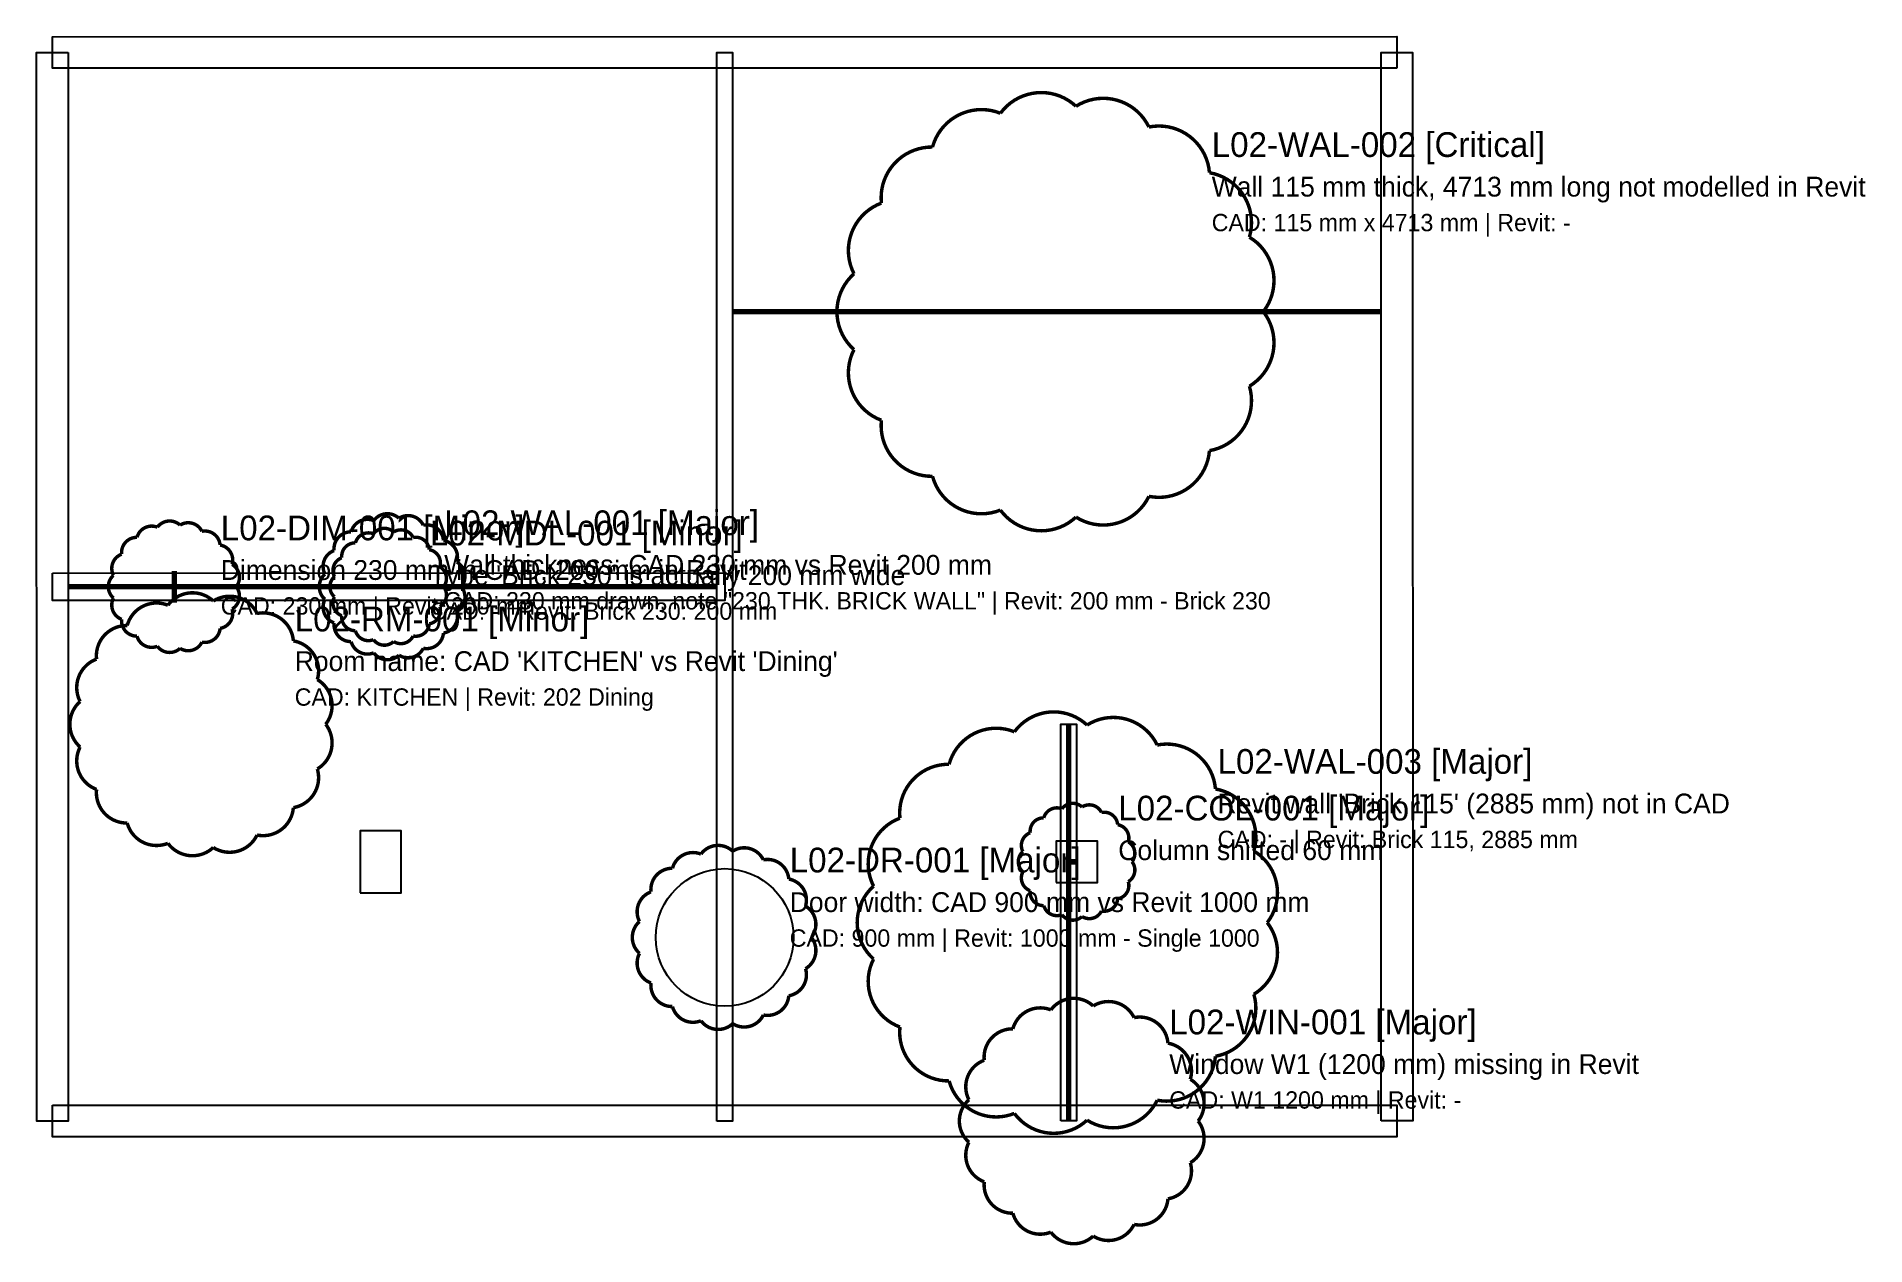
# Model space of a CAD drawing. Extents: x -1 to 13289, y -790 to 8001.
import ezdxf

# ---------------------------------------------------------------- set-up
doc = ezdxf.new("R2010")
doc.units = 0
doc.linetypes.add('QC_DASHED', pattern=[300, 200, -100])
for name, color, linetype in [('QC_CRITICAL', 1, 'CONTINUOUS'), ('QC_LABELS', 7, 'CONTINUOUS'), ('QC_MAJOR', 30, 'CONTINUOUS'), ('QC_MINOR', 2, 'CONTINUOUS'), ('QC_REVIT_COLUMNS', 5, 'CONTINUOUS'), ('QC_REVIT_OPENINGS', 150, 'CONTINUOUS'), ('QC_REVIT_WALLS', 5, 'CONTINUOUS')]:
    doc.layers.add(name, color=color, linetype=linetype)

msp = doc.modelspace()

# ---------------------------------------------------------------- linework, layer by layer
at = {"layer": 'QC_CRITICAL', "const_width": 25}
msp.add_lwpolyline([(8913.75, 6000, 0.45), (8812.458344, 6541.862499, 0.45), (8522.263376, 7010.543465, 0.45), (8082.357534, 7342.744937, 0.45), (7552.152539, 7493.601264, 0.45), (7003.255515, 7442.738465, 0.45), (6509.798045, 7197.025841, 0.45), (6138.424296, 6789.648244, 0.45), (5939.29035, 6275.624277, 0.45), (5939.29035, 5724.375723, 0.45), (6138.424296, 5210.351756, 0.45), (6509.798045, 4802.974159, 0.45), (7003.255515, 4557.261535, 0.45), (7552.152539, 4506.398736, 0.45), (8082.357534, 4657.255063, 0.45), (8522.263376, 4989.456535, 0.45), (8812.458344, 5458.137501, 0.45)], format="xyb", close=True, dxfattribs=at)
at = {"layer": 'QC_CRITICAL', "const_width": 40}
msp.add_lwpolyline([(5057.5, 6000), (9770, 6000)], dxfattribs=at)
at = {"layer": 'QC_MAJOR', "const_width": 25}
for points in [[(3086.25, 4000, 0.45), (3052.486115, 4180.620833, 0.45), (2955.754459, 4336.847822, 0.45), (2809.119178, 4447.581646, 0.45), (2632.38418, 4497.867088, 0.45), (2449.418505, 4480.912822, 0.45), (2284.932682, 4399.008614, 0.45), (2161.141432, 4263.216081, 0.45), (2094.76345, 4091.874759, 0.45), (2094.76345, 3908.125241, 0.45), (2161.141432, 3736.783919, 0.45), (2284.932682, 3600.991386, 0.45), (2449.418505, 3519.087178, 0.45), (2632.38418, 3502.132912, 0.45), (2809.119178, 3552.418354, 0.45), (2955.754459, 3663.152178, 0.45), (3052.486115, 3819.379167, 0.45)], [(8942.102091, 1557.788607, 0.45), (8844.693282, 2078.87971, 0.45), (8565.622454, 2529.594573, 0.45), (8142.579669, 2849.061655, 0.45), (7632.699199, 2994.135156, 0.45), (7104.843228, 2945.222097, 0.45), (6630.301628, 2708.928457, 0.45), (6273.163872, 2317.167002, 0.45), (6081.663394, 1822.847286, 0.45), (6081.663394, 1292.729927, 0.45), (6273.163872, 798.410212, 0.45), (6630.301628, 406.648757, 0.45), (7104.843228, 170.355117, 0.45), (7632.699199, 121.442058, 0.45), (8142.579669, 266.515559, 0.45), (8565.622454, 585.982641, 0.45), (8844.693282, 1036.697503, 0.45)], [(7959.561614, 2000.294093, 0.45), (7932.550506, 2144.79076, 0.45), (7855.165181, 2269.772351, 0.45), (7737.856956, 2358.35941, 0.45), (7596.468958, 2398.587764, 0.45), (7450.096418, 2385.024351, 0.45), (7318.507759, 2319.500984, 0.45), (7219.47476, 2210.866959, 0.45), (7166.372374, 2073.793901, 0.45), (7166.372374, 1926.794286, 0.45), (7219.47476, 1789.721228, 0.45), (7318.507759, 1681.087202, 0.45), (7450.096418, 1615.563836, 0.45), (7596.468958, 1602.000423, 0.45), (7737.856956, 1642.228777, 0.45), (7855.165181, 1730.815836, 0.45), (7932.550506, 1855.797427, 0.45)], [(5629.611934, 1450.059927, 0.45), (5587.069439, 1677.642177, 0.45), (5465.187552, 1874.488183, 0.45), (5280.427099, 2014.012801, 0.45), (5057.741001, 2077.372458, 0.45), (4827.204251, 2056.010082, 0.45), (4619.952113, 1952.81078, 0.45), (4463.975139, 1781.71219, 0.45), (4380.338882, 1565.822123, 0.45), (4380.338882, 1334.297731, 0.45), (4463.975139, 1118.407664, 0.45), (4619.952113, 947.309074, 0.45), (4827.204251, 844.109772, 0.45), (5057.741001, 822.747396, 0.45), (5280.427099, 886.107053, 0.45), (5465.187552, 1025.631672, 0.45), (5587.069439, 1222.477677, 0.45)], [(8440, 115, 0.45), (8383.276673, 418.443, 0.45), (8220.76749, 680.904341, 0.45), (7974.420219, 866.937165, 0.45), (7677.505422, 951.416708, 0.45), (7370.123088, 922.93354, 0.45), (7093.786905, 785.334471, 0.45), (6885.817606, 557.203017, 0.45), (6774.302596, 269.349595, 0.45), (6774.302596, -39.349595, 0.45), (6885.817606, -327.203017, 0.45), (7093.786905, -555.334471, 0.45), (7370.123088, -692.93354, 0.45), (7677.505422, -721.416708, 0.45), (7974.420219, -636.937165, 0.45), (8220.76749, -450.904341, 0.45), (8383.276673, -188.443, 0.45)]]:
    msp.add_lwpolyline(points, format="xyb", close=True, dxfattribs=at)
at = {"layer": 'QC_MAJOR', "const_width": 40}
for points in [[(230, 4000), (4942.5, 4000)], [(7500, 2000), (7559.561614, 2000.294093)]]:
    msp.add_lwpolyline(points, dxfattribs=at)
at = {"layer": 'QC_MAJOR', "linetype": 'QC_DASHED', "const_width": 40}
msp.add_lwpolyline([(7499.734039, 115.288613), (7499.470142, 3000.288601)], dxfattribs=at)
at = {"layer": 'QC_MINOR', "const_width": 25}
for points in [[(1450, 4000, 0.45), (1419.612503, 4162.55875, 0.45), (1332.554013, 4303.16304, 0.45), (1200.58226, 4402.823481, 0.45), (1041.520762, 4448.080379, 0.45), (876.851654, 4432.821539, 0.45), (728.814414, 4359.107752, 0.45), (617.402289, 4236.894473, 0.45), (557.662105, 4082.687283, 0.45), (557.662105, 3917.312717, 0.45), (617.402289, 3763.105527, 0.45), (728.814414, 3640.892248, 0.45), (876.851654, 3567.178461, 0.45), (1041.520762, 3551.919621, 0.45), (1200.58226, 3597.176519, 0.45), (1332.554013, 3696.83696, 0.45), (1419.612503, 3837.44125, 0.45)], [(2956.878691, 3999.836496, 0.45), (2929.867582, 4144.333162, 0.45), (2852.482258, 4269.314753, 0.45), (2735.174033, 4357.901812, 0.45), (2593.786034, 4398.130166, 0.45), (2447.413495, 4384.566753, 0.45), (2315.824836, 4319.043387, 0.45), (2216.791836, 4210.409361, 0.45), (2163.689451, 4073.336303, 0.45), (2163.689451, 3926.336688, 0.45), (2216.791836, 3789.26363, 0.45), (2315.824836, 3680.629605, 0.45), (2447.413495, 3615.106238, 0.45), (2593.786034, 3601.542825, 0.45), (2735.174033, 3641.771179, 0.45), (2852.482258, 3730.358238, 0.45), (2929.867582, 3855.339829, 0.45)], [(2100, 3000, 0.45), (2039.225006, 3325.1175, 0.45), (1865.108025, 3606.326079, 0.45), (1601.16452, 3805.646962, 0.45), (1283.041524, 3896.160759, 0.45), (953.703309, 3865.643079, 0.45), (657.628827, 3718.215505, 0.45), (434.804578, 3473.788947, 0.45), (315.32421, 3165.374566, 0.45), (315.32421, 2834.625434, 0.45), (434.804578, 2526.211053, 0.45), (657.628827, 2281.784495, 0.45), (953.703309, 2134.356921, 0.45), (1283.041524, 2103.839241, 0.45), (1601.16452, 2194.353038, 0.45), (1865.108025, 2393.673921, 0.45), (2039.225006, 2674.8825, 0.45)]]:
    msp.add_lwpolyline(points, format="xyb", close=True, dxfattribs=at)
at = {"layer": 'QC_MINOR', "const_width": 40}
msp.add_lwpolyline([(1000, 3885), (1000, 4115)], dxfattribs=at)
at = {"layer": 'QC_REVIT_COLUMNS'}
for points in [[(2349.582217, 1774.817524), (2649.582216, 1774.844966), (2649.541053, 2224.844964), (2349.541055, 2224.817523)], [(7409.575335, 1850.280373), (7709.575334, 1850.307815), (7709.547893, 2150.307814), (7409.547894, 2150.280372)]]:
    msp.add_lwpolyline(points, close=True, dxfattribs=at)
at = {"layer": 'QC_REVIT_OPENINGS'}
msp.add_circle((4999.611934, 1450.059927), 500, dxfattribs=at)
at = {"layer": 'QC_REVIT_WALLS'}
for points in [[(9884.03381, 7770.506742), (114.033851, 7769.613059), (114.012812, 7999.613058), (9884.012771, 8000.506741)], [(229.023331, 7884.623578), (229.73407, 114.62361), (-0.265929, 114.602572), (-0.976668, 7884.602539)], [(4942.23405, 115.054673), (4941.523311, 7885.05464), (5056.523311, 7885.06516), (5057.234049, 115.065192)], [(9769.73403, 115.496255), (9769.023291, 7885.496222), (9999.02329, 7885.517261), (9999.734029, 115.517293)], [(114.369554, 4099.613074), (4999.369533, 4100.059916), (4999.387828, 3900.059917), (114.387848, 3899.613075)], [(7442.23404, 115.283353), (7441.970142, 3000.283341), (7556.970142, 3000.293861), (7557.234039, 115.293873)], [(114.723551, 229.613091), (9884.72351, 230.506774), (9884.744549, 0.506775), (114.744589, -0.386908)]]:
    msp.add_lwpolyline(points, close=True, dxfattribs=at)

# ---------------------------------------------------------------- texts
at = {"layer": 'QC_CRITICAL'}
for s, height, p in [('Wall 115 mm thick, 4713 mm long not modelled in Revit', 144, (8538.75, 6837)), ('CAD: 115 mm x 4713 mm | Revit: -', 126, (8538.75, 6585))]:
    msp.add_text(s, height=height, dxfattribs=at).set_placement(p)
at = {"layer": 'QC_LABELS'}
for s, p in [('L02-WAL-002 [Critical]', (8538.75, 7125)), ('L02-DIM-001 [Minor]', (1337.5, 4337.5)), ('L02-WAL-001 [Major]', (2961.25, 4375)), ('L02-MDL-001 [Minor]', (2856.878691, 4299.836496)), ('L02-RM-001 [Minor]', (1875, 3675)), ('L02-WAL-003 [Major]', (8581.477091, 2639.663607)), ('L02-COL-001 [Major]', (7859.561614, 2300.294093)), ('L02-DR-001 [Major]', (5472.111934, 1922.559927)), ('L02-WIN-001 [Major]', (8230, 745))]:
    msp.add_text(s, height=180, dxfattribs=at).set_placement(p)
at = {"layer": 'QC_MAJOR'}
for s, height, p in [('Wall thickness: CAD 230 mm vs Revit 200 mm', 144, (2961.25, 4087)), ('CAD: 230 mm drawn, note "230 THK. BRICK WALL" | Revit: 200 mm - Brick 230', 126, (2961.25, 3835)), ("Revit wall 'Brick 115' (2885 mm) not in CAD", 144, (8581.477091, 2351.663607)), ('Column shifted 60 mm', 144, (7859.561614, 2012.294093)), ('CAD: - | Revit: Brick 115, 2885 mm', 126, (8581.477091, 2099.663607)), ('Door width: CAD 900 mm vs Revit 1000 mm', 144, (5472.111934, 1634.559927)), ('CAD: 900 mm | Revit: 1000 mm - Single 1000', 126, (5472.111934, 1382.559927)), ('Window W1 (1200 mm) missing in Revit', 144, (8230, 457)), ('CAD: W1 1200 mm | Revit: -', 126, (8230, 205))]:
    msp.add_text(s, height=height, dxfattribs=at).set_placement(p)
at = {"layer": 'QC_MINOR'}
for s, height, p in [('Dimension 230 mm in CAD, 200 mm in Revit', 144, (1337.5, 4049.5)), ("Type 'Brick 230' is actually 200 mm wide", 144, (2856.878691, 4011.836496)), ('CAD: 230 mm | Revit: 200 mm', 126, (1337.5, 3797.5)), ('CAD: - | Revit: Brick 230: 200 mm', 126, (2856.878691, 3759.836496)), ("Room name: CAD 'KITCHEN' vs Revit 'Dining'", 144, (1875, 3387)), ('CAD: KITCHEN | Revit: 202 Dining', 126, (1875, 3135))]:
    msp.add_text(s, height=height, dxfattribs=at).set_placement(p)

doc.saveas('drawing.dxf')
